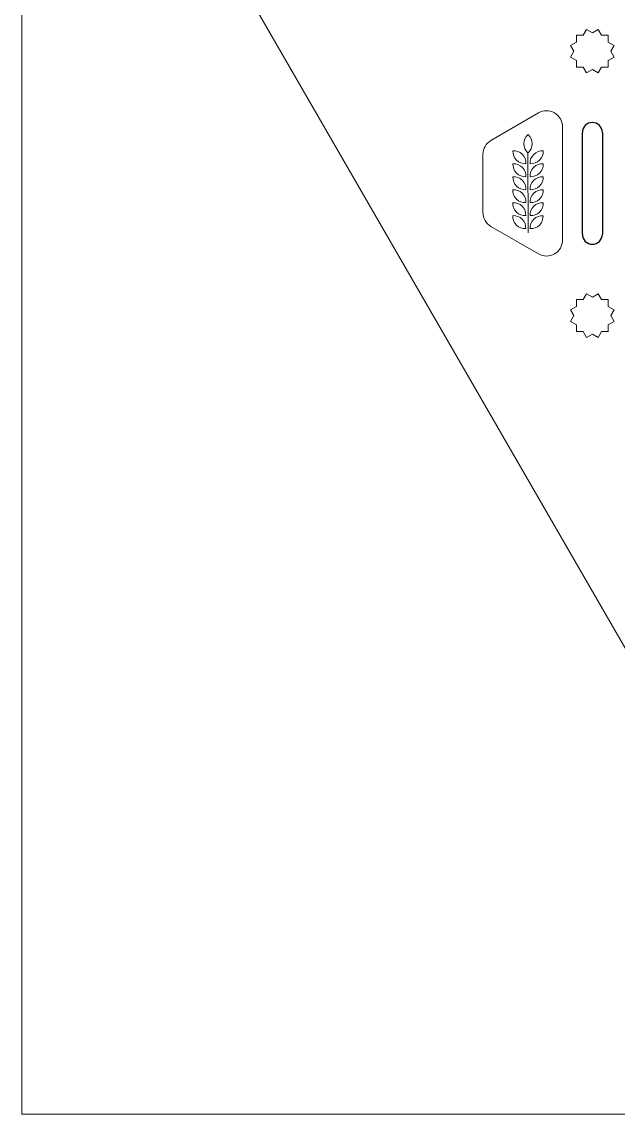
# Model space of a CAD drawing. Header units: millimetres. Extents: x -1250 to -350, y -300 to 300.
# Drawn here: x -1250 to -1137.6, y -300 to -94.3 of the extents above; entities that cross this region are included whole.
import ezdxf

# ---------------------------------------------------------------- set-up
doc = ezdxf.new("R2010")
doc.units = ezdxf.units.MM
doc.layers.get('0').update_dxf_attribs({"color": 1, "true_color": 0xff0000})
doc.layers.add('cut', color=1, linetype='Continuous', lineweight=20, true_color=0xff0000)
doc.layers.add('Vector Engrave', color=5, linetype='Continuous', lineweight=0, true_color=0x0000ff)

msp = doc.modelspace()

# ---------------------------------------------------------------- linework, layer by layer
for p, q in [((-1144.38, -134.28), (-1144.38, -115.11)), ((-1140.62, -115.11), (-1140.62, -134.28))]:
    msp.add_line(p, q)
for centre, start, end in [((-1142.5, -115.11), 0, 180), ((-1142.5, -134.28), 180, 0)]:
    msp.add_arc(centre, 1.88, start, end)
at = {"layer": 'cut'}
for p, q in [((-1250, 300), (-1250, -300)), ((-1114.43, -250.16), (-1215.56, -75)), ((-1143.6, -95.7), (-1144.23, -96.8)), ((-1142.5, -96.33), (-1143.6, -95.7)), ((-1141.4, -95.7), (-1142.5, -96.33)), ((-1140.77, -96.8), (-1141.4, -95.7)), ((-1145.5, -98.06), (-1146.6, -98.7)), ((-1146.6, -98.7), (-1145.96, -99.8)), ((-1144.23, -96.8), (-1145.5, -96.8)), ((-1145.5, -96.8), (-1145.5, -98.06)), ((-1139.5, -96.8), (-1140.77, -96.8)), ((-1139.5, -98.06), (-1139.5, -96.8)), ((-1138.4, -98.7), (-1139.5, -98.06)), ((-1139.04, -99.8), (-1138.4, -98.7)), ((-1145.96, -99.8), (-1146.6, -100.89)), ((-1138.4, -100.89), (-1139.04, -99.8)), ((-1146.6, -100.89), (-1145.5, -101.53)), ((-1145.5, -101.53), (-1145.5, -102.8)), ((-1145.5, -102.8), (-1144.23, -102.8)), ((-1144.23, -102.8), (-1143.6, -103.89)), ((-1141.4, -103.89), (-1140.77, -102.8)), ((-1140.77, -102.8), (-1139.5, -102.8)), ((-1139.5, -101.53), (-1138.4, -100.89)), ((-1139.5, -102.8), (-1139.5, -101.53)), ((-1143.6, -103.89), (-1142.5, -103.26)), ((-1142.5, -103.26), (-1141.4, -103.89)), ((-1161.63, -116.61), (-1152.63, -111.42)), ((-1148.13, -135.38), (-1148.13, -114.01)), ((-1163.13, -130.18), (-1163.13, -119.21)), ((-1152.63, -137.97), (-1161.63, -132.78)), ((-1143.6, -145.49), (-1144.23, -146.59)), ((-1142.5, -146.13), (-1143.6, -145.49)), ((-1141.4, -145.49), (-1142.5, -146.13)), ((-1140.77, -146.59), (-1141.4, -145.49)), ((-1145.5, -147.86), (-1146.6, -148.49)), ((-1144.23, -146.59), (-1145.5, -146.59)), ((-1145.5, -146.59), (-1145.5, -147.86)), ((-1139.5, -146.59), (-1140.77, -146.59)), ((-1139.5, -147.86), (-1139.5, -146.59)), ((-1138.4, -148.49), (-1139.5, -147.86)), ((-1146.6, -148.49), (-1145.96, -149.59)), ((-1145.96, -149.59), (-1146.6, -150.69)), ((-1139.04, -149.59), (-1138.4, -148.49)), ((-1138.4, -150.69), (-1139.04, -149.59)), ((-1146.6, -150.69), (-1145.5, -151.32)), ((-1145.5, -151.32), (-1145.5, -152.59)), ((-1139.5, -151.32), (-1138.4, -150.69)), ((-1139.5, -152.59), (-1139.5, -151.32)), ((-1145.5, -152.59), (-1144.23, -152.59)), ((-1144.23, -152.59), (-1143.6, -153.69)), ((-1143.6, -153.69), (-1142.5, -153.06)), ((-1142.5, -153.06), (-1141.4, -153.69)), ((-1141.4, -153.69), (-1140.77, -152.59)), ((-1140.77, -152.59), (-1139.5, -152.59)), ((-1250, -300), (-350, -300))]:
    msp.add_line(p, q, dxfattribs=at)
for centre, start, end in [((-1151.13, -114.01), 0, 120), ((-1160.13, -119.21), 120, 180), ((-1160.13, -130.18), 180, 240), ((-1151.13, -135.38), 240, 0)]:
    msp.add_arc(centre, 3, start, end, dxfattribs=at)
at = {"layer": 'Vector Engrave'}
msp.add_line((-1154.63, -118.95), (-1154.62, -134), dxfattribs=at)
for centre, start, end in [((-1153.08, -117.22), 131.7782, 228.1575), ((-1156.17, -117.22), 311.7782, 48.1575), ((-1157.35, -120.85), 356.7782, 93.1575), ((-1155.16, -118.67), 176.7782, 273.1575), ((-1154.09, -118.67), 266.7782, 3.1575), ((-1151.9, -120.86), 86.7782, 183.1575), ((-1155.16, -121.11), 176.7782, 273.1575), ((-1157.35, -123.3), 356.7782, 93.1575), ((-1151.9, -123.3), 86.7782, 183.1575), ((-1154.09, -121.11), 266.7782, 3.1575), ((-1157.35, -125.74), 356.7782, 93.1575), ((-1155.16, -123.56), 176.7782, 273.1575), ((-1151.9, -125.75), 86.7782, 183.1575), ((-1154.09, -123.56), 266.7782, 3.1575), ((-1155.17, -126), 176.7782, 273.1575), ((-1157.35, -128.19), 356.7782, 93.1575), ((-1151.91, -128.19), 86.7782, 183.1575), ((-1154.09, -126), 266.7782, 3.1575), ((-1155.17, -128.45), 176.7782, 273.1575), ((-1157.36, -130.64), 356.7782, 93.1575), ((-1151.91, -130.64), 86.7782, 183.1575), ((-1154.09, -128.45), 266.7782, 3.1575), ((-1157.36, -133.08), 356.7782, 93.1575), ((-1155.17, -130.9), 176.7782, 273.1575), ((-1151.91, -133.09), 86.7782, 183.1575), ((-1154.1, -130.9), 266.7782, 3.1575)]:
    msp.add_arc(centre, 2.32, start, end, dxfattribs=at)

doc.saveas('drawing.dxf')
